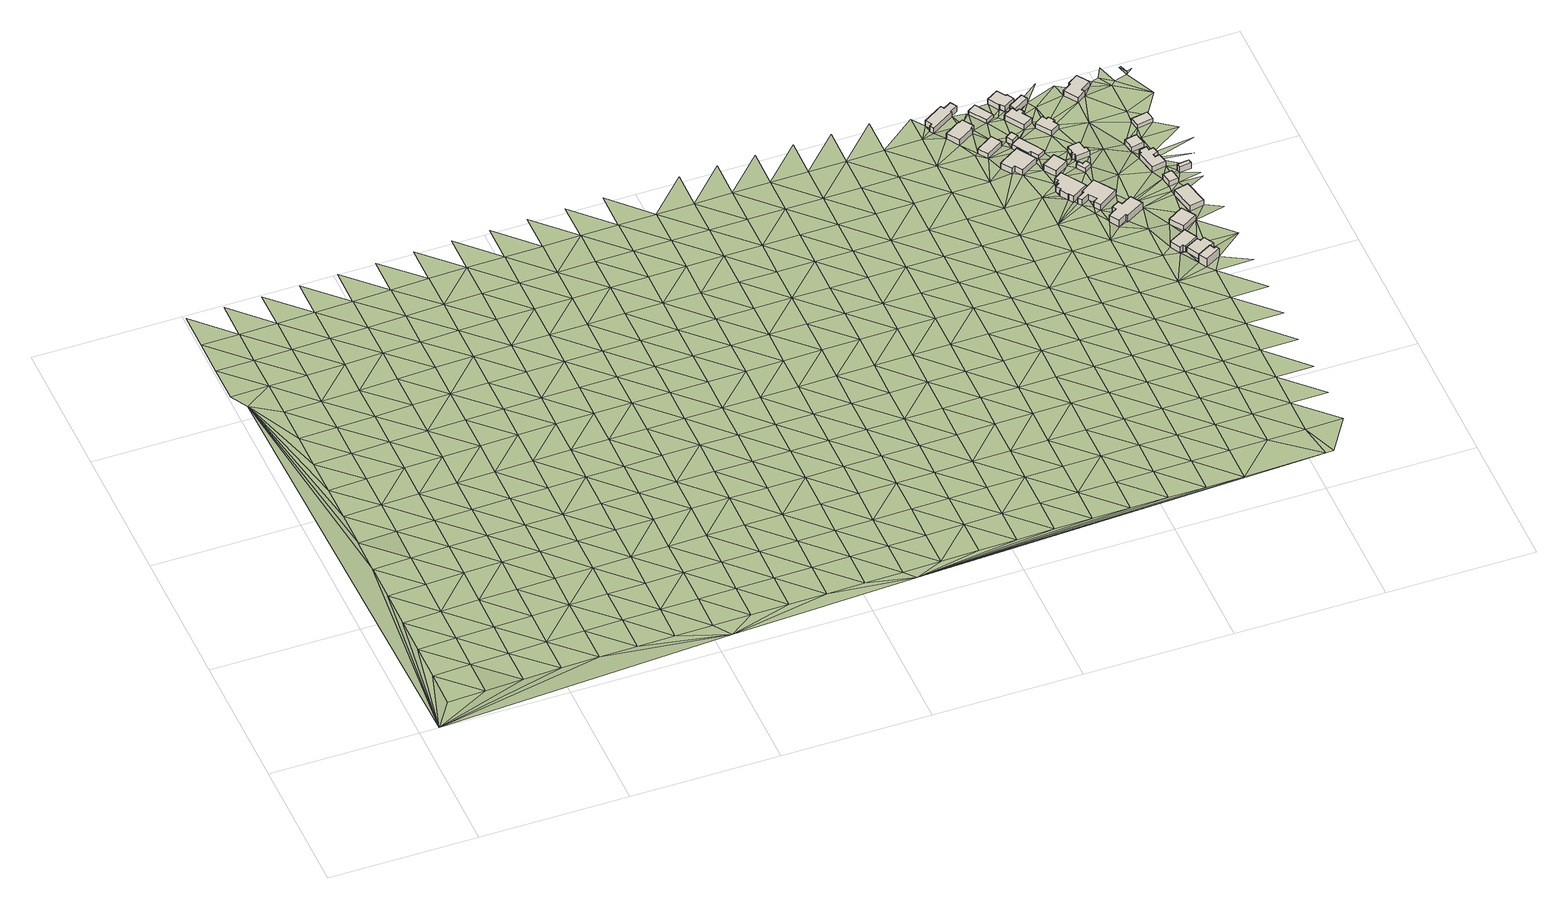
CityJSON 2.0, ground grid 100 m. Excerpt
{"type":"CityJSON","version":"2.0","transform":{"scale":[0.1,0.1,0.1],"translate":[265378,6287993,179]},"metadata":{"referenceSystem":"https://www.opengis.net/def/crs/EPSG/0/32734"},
"CityObjects":{
"building1":{"type":"Building","attributes":{"address":"57 Poiet Street Mamre 7347 Cape Town","building":"house","building:levels":"1","building_height":4.1,"roof_height":195.89,"ground_height":191.79,"plus_code":"4FRWFFJH+HM7"},"geometry":[{"type":"Solid","lod":"1","boundaries":[[[[0,1,2,3]],[[1,4,5,2]],[[4,6,7,5]],[[6,8,9,7]],[[8,10,11,9]],[[10,12,13,11]],[[12,14,15,13]],[[14,16,17,15]],[[16,18,19,17]],[[18,0,3,19]],[[3,2,5,7,9,11,13,15,17,19]],[[18,16,14,12,10,8,6,4,1,0]]]]}]},
"building2":{"type":"Building","attributes":{"address":"59 Poiet Street Mamre 7347 Cape Town","building":"house","building:levels":"1","building_height":4.1,"roof_height":195.89,"ground_height":191.79,"plus_code":"4FRWFFJH+GM5"},"geometry":[{"type":"Solid","lod":"1","boundaries":[[[[20,21,22,23]],[[21,24,25,22]],[[24,26,27,25]],[[26,28,29,27]],[[28,30,31,29]],[[30,32,33,31]],[[32,34,35,33]],[[34,20,23,35]],[[23,22,25,27,29,31,33,35]],[[34,32,30,28,26,24,21,20]]]]}]},
"building3":{"type":"Building","attributes":{"address":"61 Poiet Street Mamre 7347 Cape Town","building":"house","building:levels":"1","building_height":4.1,"roof_height":195.61,"ground_height":191.51,"plus_code":"4FRWFFJH+CPQ"},"geometry":[{"type":"Solid","lod":"1","boundaries":[[[[36,37,38,39]],[[37,40,41,38]],[[40,42,43,41]],[[42,36,39,43]],[[39,38,41,43]],[[42,40,37,36]]]]}]},
"building4":{"type":"Building","attributes":{"address":"Poiet Street Mamre 7347 Cape Town","building":"house","building:levels":"1","building_height":4.1,"roof_height":195.77,"ground_height":191.67,"plus_code":"4FRWFFJH+9Q9"},"geometry":[{"type":"Solid","lod":"1","boundaries":[[[[44,45,46,47]],[[45,48,49,46]],[[48,50,51,49]],[[50,52,53,51]],[[52,54,55,53]],[[54,44,47,55]],[[47,46,49,51,53,55]],[[54,52,50,48,45,44]]]]}]},
"building5":{"type":"Building","attributes":{"building":"cabin","building:levels":"1","building_height":2.8,"roof_height":195.11,"ground_height":192.31,"plus_code":"4FRWFFJH+GQV"},"geometry":[{"type":"Solid","lod":"1","boundaries":[[[[56,57,58,59]],[[57,60,61,58]],[[60,62,63,61]],[[62,56,59,63]],[[59,58,61,63]],[[62,60,57,56]]]]}]},
"building6":{"type":"Building","attributes":{"address":"Poiet Street Mamre 7347 Cape Town","building":"yes","building:levels":"1","building_height":4.1,"roof_height":196.15,"ground_height":192.05,"plus_code":"4FRWFFJH+CRR"},"geometry":[{"type":"Solid","lod":"1","boundaries":[[[[64,65,66,67]],[[65,68,69,66]],[[68,70,71,69]],[[70,64,67,71]],[[67,66,69,71]],[[70,68,65,64]]]]}]},
"building7":{"type":"Building","attributes":{"address":"67 Poiet Street Mamre 7347 Cape Town","building":"house","building:levels":"1","building_height":4.1,"roof_height":196.13,"ground_height":192.03,"plus_code":"4FRWFFJH+6VW"},"geometry":[{"type":"Solid","lod":"1","boundaries":[[[[72,73,74,75]],[[73,76,77,74]],[[76,78,79,77]],[[78,80,81,79]],[[80,82,83,81]],[[82,84,85,83]],[[84,86,87,85]],[[86,88,89,87]],[[88,90,91,89]],[[90,92,93,91]],[[92,94,95,93]],[[94,72,75,95]],[[75,74,77,79,81,83,85,87,89,91,93,95]],[[94,92,90,88,86,84,82,80,78,76,73,72]]]]}]},
"building8":{"type":"Building","attributes":{"building":"cabin","building:levels":"1","building_height":2.8,"roof_height":194.85,"ground_height":192.05,"plus_code":"4FRWFFJH+CR4"},"geometry":[{"type":"Solid","lod":"1","boundaries":[[[[96,97,98,99]],[[97,100,101,98]],[[100,102,103,101]],[[102,104,105,103]],[[104,106,107,105]],[[106,96,99,107]],[[99,98,101,103,105,107]],[[106,104,102,100,97,96]]]]}]},
"building9":{"type":"Building","attributes":{"address":"65 Poiet Street Mamre 7347 Cape Town","building":"house","building:levels":"1","building_height":4.1,"roof_height":196.5,"ground_height":192.4,"plus_code":"4FRWFFJH+8VG"},"geometry":[{"type":"Solid","lod":"1","boundaries":[[[[108,109,110,111]],[[109,112,113,110]],[[112,114,115,113]],[[114,108,111,115]],[[111,110,113,115]],[[114,112,109,108]]]]}]},
"building10":{"type":"Building","attributes":{"address":"69 Poiet Street Mamre 7347 Cape Town","building":"house","building:levels":"1","building_height":4.1,"roof_height":196.13,"ground_height":192.03,"plus_code":"4FRWFFJH+6W5"},"geometry":[{"type":"Solid","lod":"1","boundaries":[[[[116,117,118,119]],[[117,120,121,118]],[[120,122,123,121]],[[122,124,125,123]],[[124,126,127,125]],[[126,128,129,127]],[[128,130,131,129]],[[130,132,133,131]],[[132,134,135,133]],[[134,116,119,135]],[[119,118,121,123,125,127,129,131,133,135]],[[134,132,130,128,126,124,122,120,117,116]]]]}]},
"building11":{"type":"Building","attributes":{"address":"18 Jakaranda Street Mamre 7347 Cape Town","building":"house","building:levels":"1","building_height":4.1,"roof_height":196.41,"ground_height":192.31,"plus_code":"4FRWFFJH+FVJ"},"geometry":[{"type":"Solid","lod":"1","boundaries":[[[[136,137,138,139]],[[137,140,141,138]],[[140,142,143,141]],[[142,144,145,143]],[[144,146,147,145]],[[146,148,149,147]],[[148,150,151,149]],[[150,136,139,151]],[[139,138,141,143,145,147,149,151]],[[150,148,146,144,142,140,137,136]]]]}]},
"building12":{"type":"Building","attributes":{"address":"26 Jakaranda Street Mamre 7347 Cape Town","building":"house","building:levels":"1","building_height":4.1,"roof_height":196.27,"ground_height":192.17,"plus_code":"4FRWFFJH+4XG"},"geometry":[{"type":"Solid","lod":"1","boundaries":[[[[152,153,154,155]],[[153,156,157,154]],[[156,158,159,157]],[[158,160,161,159]],[[160,162,163,161]],[[162,164,165,163]],[[164,166,167,165]],[[166,168,169,167]],[[168,170,171,169]],[[170,152,155,171]],[[155,154,157,159,161,163,165,167,169,171]],[[170,168,166,164,162,160,158,156,153,152]]]]}]},
"building13":{"type":"Building","attributes":{"address":"16 Jakaranda Street Mamre 7347 Cape Town","building":"house","building:levels":"1","building_height":4.1,"roof_height":196.41,"ground_height":192.31,"plus_code":"4FRWFFJH+HR5"},"geometry":[{"type":"Solid","lod":"1","boundaries":[[[[172,173,174,175]],[[173,176,177,174]],[[176,178,179,177]],[[178,180,181,179]],[[180,182,183,181]],[[182,184,185,183]],[[184,186,187,185]],[[186,172,175,187]],[[175,174,177,179,181,183,185,187]],[[186,184,182,180,178,176,173,172]]]]}]},
"building14":{"type":"Building","attributes":{"address":"Jakaranda Street Mamre 7347 Cape Town","building":"cabin","building:levels":"1","building_height":2.8,"roof_height":195.2,"ground_height":192.4,"plus_code":"4FRWFFJH+7WX"},"geometry":[{"type":"Solid","lod":"1","boundaries":[[[[188,189,190,191]],[[189,192,193,190]],[[192,194,195,193]],[[194,196,197,195]],[[196,198,199,197]],[[198,188,191,199]],[[191,190,193,195,197,199]],[[198,196,194,192,189,188]]]]}]},
"building15":{"type":"Building","attributes":{"building":"garage","building:levels":"1","building_height":4.1,"roof_height":196.98,"ground_height":192.88,"plus_code":"4FRWFFJH+GVP"},"geometry":[{"type":"Solid","lod":"1","boundaries":[[[[200,201,202,203]],[[201,204,205,202]],[[204,206,207,205]],[[206,200,203,207]],[[203,202,205,207]],[[206,204,201,200]]]]}]},
"building16":{"type":"Building","attributes":{"address":"20 Jakaranda Street Mamre 7347 Cape Town","building":"house","building:levels":"1","building_height":4.1,"roof_height":196.76,"ground_height":192.66,"plus_code":"4FRWFFJH+CWV"},"geometry":[{"type":"Solid","lod":"1","boundaries":[[[[208,209,210,211]],[[209,212,213,210]],[[212,214,215,213]],[[214,216,217,215]],[[216,218,219,217]],[[218,220,221,219]],[[220,222,223,221]],[[222,208,211,223]],[[211,210,213,215,217,219,221,223]],[[222,220,218,216,214,212,209,208]]]]}]},
"building17":{"type":"Building","attributes":{"address":"22 Jakaranda Street Mamre 7347 Cape Town","building":"house","building:levels":"1","building_height":4.1,"roof_height":196.5,"ground_height":192.4,"plus_code":"4FRWFFJH+9X2"},"geometry":[{"type":"Solid","lod":"1","boundaries":[[[[224,225,226,227]],[[225,228,229,226]],[[228,230,231,229]],[[230,232,233,231]],[[232,234,235,233]],[[234,236,237,235]],[[236,238,239,237]],[[238,240,241,239]],[[240,242,243,241]],[[242,224,227,243]],[[227,226,229,231,233,235,237,239,241,243]],[[242,240,238,236,234,232,230,228,225,224]]]]}]},
"building18":{"type":"Building","attributes":{"address":"23 Jakaranda Street Mamre 7347 Cape Town","building":"house","building:levels":"1","building_height":4.1,"roof_height":196.39,"ground_height":192.29,"plus_code":"4FRWFFHJ+X3P"},"geometry":[{"type":"Solid","lod":"1","boundaries":[[[[244,245,246,247]],[[245,248,249,246]],[[248,250,251,249]],[[250,252,253,251]],[[252,254,255,253]],[[254,244,247,255]],[[247,246,249,251,253,255]],[[254,252,250,248,245,244]]]]}]},
"building19":{"type":"Building","attributes":{"address":"Poiet Street Mamre 7347 Cape Town","building":"house","building:levels":"2","building_height":6.9,"roof_height":198.87,"ground_height":191.97,"plus_code":"4FRWFFHJ+W42"},"geometry":[{"type":"Solid","lod":"1","boundaries":[[[[256,257,258,259]],[[257,260,261,258]],[[260,262,263,261]],[[262,264,265,263]],[[264,266,267,265]],[[266,256,259,267]],[[259,258,261,263,265,267]],[[266,264,262,260,257,256]]]]}]},
"building20":{"type":"Building","attributes":{"address":"75 Poiet Street Mamre 7347 Cape Town","building":"house","building:levels":"1","building_height":4.1,"roof_height":196.39,"ground_height":192.29,"plus_code":"4FRWFFHJ+X42"},"geometry":[{"type":"Solid","lod":"1","boundaries":[[[[268,269,270,271]],[[269,272,273,270]],[[272,274,275,273]],[[274,276,277,275]],[[276,278,279,277]],[[278,268,271,279]],[[271,270,273,275,277,279]],[[278,276,274,272,269,268]]]]}]},
"building21":{"type":"Building","attributes":{"address":"21 Jakaranda Street Mamre 7347 Cape Town","building":"house","building:levels":"1","building_height":4.1,"roof_height":196.65,"ground_height":192.55,"plus_code":"4FRWFFJJ+342"},"geometry":[{"type":"Solid","lod":"1","boundaries":[[[[280,281,282,283]],[[281,284,285,282]],[[284,286,287,285]],[[286,280,283,287]],[[283,282,285,287]],[[286,284,281,280]]]]}]},
"building22":{"type":"Building","attributes":{"address":"19 Jakaranda Street Mamre 7347 Cape Town","building":"house","building:levels":"1","building_height":4.1,"roof_height":196.99,"ground_height":192.89,"plus_code":"4FRWFFJJ+456"},"geometry":[{"type":"Solid","lod":"1","boundaries":[[[[288,289,290,291]],[[289,292,293,290]],[[292,294,295,293]],[[294,288,291,295]],[[291,290,293,295]],[[294,292,289,288]]]]}]},
"building23":{"type":"Building","attributes":{"address":"17 Jakaranda Street Mamre 7347 Cape Town","building":"house","building:levels":"1","building_height":4.1,"roof_height":196.99,"ground_height":192.89,"plus_code":"4FRWFFJJ+54Q"},"geometry":[{"type":"Solid","lod":"1","boundaries":[[[[296,297,298,299]],[[297,300,301,298]],[[300,302,303,301]],[[302,296,299,303]],[[299,298,301,303]],[[302,300,297,296]]]]}]},
"building24":{"type":"Building","attributes":{"address":"13 Jakaranda Street Mamre 7347 Cape Town","building":"house","building:levels":"1","building_height":4.1,"roof_height":197.82,"ground_height":193.72,"plus_code":"4FRWFFJJ+846"},"geometry":[{"type":"Solid","lod":"1","boundaries":[[[[304,305,306,307]],[[305,308,309,306]],[[308,310,311,309]],[[310,304,307,311]],[[307,306,309,311]],[[310,308,305,304]]]]}]},
"building25":{"type":"Building","attributes":{"address":"15 Jakaranda Street Mamre 7347 Cape Town","building":"house","building:levels":"1","building_height":4.1,"roof_height":197.48,"ground_height":193.38,"plus_code":"4FRWFFJJ+743"},"geometry":[{"type":"Solid","lod":"1","boundaries":[[[[312,313,314,315]],[[313,316,317,314]],[[316,318,319,317]],[[318,320,321,319]],[[320,322,323,321]],[[322,324,325,323]],[[324,326,327,325]],[[326,328,329,327]],[[328,330,331,329]],[[330,332,333,331]],[[332,334,335,333]],[[334,312,315,335]],[[315,314,317,319,321,323,325,327,329,331,333,335]],[[334,332,330,328,326,324,322,320,318,316,313,312]]]]}]},
"building26":{"type":"Building","attributes":{"address":"20 Erica Street Mamre 7347 Cape Town","building":"house","building:levels":"1","building_height":4.1,"roof_height":197.55,"ground_height":193.45,"plus_code":"4FRWFFJJ+G2H"},"geometry":[{"type":"Solid","lod":"1","boundaries":[[[[336,337,338,339]],[[337,340,341,338]],[[340,342,343,341]],[[342,344,345,343]],[[344,346,347,345]],[[346,348,349,347]],[[348,350,351,349]],[[350,336,339,351]],[[339,338,341,343,345,347,349,351]],[[350,348,346,344,342,340,337,336]]]]}]},
"building27":{"type":"Building","attributes":{"address":"Mamre 7347 Cape Town","building":"yes","building:levels":"1","building_height":4.1,"roof_height":198.24,"ground_height":194.14,"plus_code":"4FRWFFJJ+655"},"geometry":[{"type":"Solid","lod":"1","boundaries":[[[[352,353,354,355]],[[353,356,357,354]],[[356,358,359,357]],[[358,352,355,359]],[[355,354,357,359]],[[358,356,353,352]]]]}]},
"building28":{"type":"Building","attributes":{"address":"11 Erica Street Mamre 7347 Cape Town","building":"cabin","building:levels":"1","building_height":2.8,"roof_height":196.71,"ground_height":193.91,"plus_code":"4FRWFFJJ+95C"},"geometry":[{"type":"Solid","lod":"1","boundaries":[[[[360,361,362,363]],[[361,364,365,362]],[[364,366,367,365]],[[366,360,363,367]],[[363,362,365,367]],[[366,364,361,360]]]]}]},
"terrain1":{"type":"TINRelief","geometry":[{"type":"CompositeSurface","lod":"1","boundaries":[[[368,369,370]],[[370,371,368]],[[369,368,372]],[[368,371,373]],[[372,370,369]],[[368,373,374]],[[375,368,374]],[[371,370,376]],[[368,377,372]],[[376,370,372]],[[378,373,371]],[[378,371,376]],[[368,375,379]],[[374,373,380]],[[377,368,381]],[[376,372,377]],[[380,373,378]],[[375,374,382]],[[378,376,383]],[[382,374,380]],[[376,377,383]],[[384,385,375]],[[375,385,379]],[[380,378,386]],[[384,375,382]],[[368,387,381]],[[383,386,378]],[[388,379,385]],[[389,388,385]],[[389,385,384]],[[390,379,388]],[[380,391,382]],[[383,377,381]],[[386,392,380]],[[390,388,393]],[[390,394,379]],[[384,382,391]],[[380,392,391]],[[393,388,389]],[[395,386,383]],[[394,396,379]],[[397,394,390]],[[395,383,381]],[[389,384,398]],[[397,390,393]],[[379,399,400]],[[396,401,379]],[[402,392,386]],[[403,400,399]],[[384,391,398]],[[396,394,404]],[[395,402,386]],[[401,399,379]],[[393,389,405]],[[404,394,397]],[[403,406,407]],[[398,405,389]],[[391,392,408]],[[387,395,381]],[[409,401,396]],[[402,410,392]],[[406,403,399]],[[387,368,411]],[[409,396,404]],[[398,391,408]],[[393,412,397]],[[413,407,414]],[[392,410,408]],[[405,415,393]],[[399,401,416]],[[414,407,406]],[[417,402,395]],[[404,397,412]],[[395,387,418]],[[416,401,409]],[[393,415,412]],[[419,405,398]],[[410,402,417]],[[420,406,399]],[[395,418,417]],[[419,398,408]],[[409,404,421]],[[420,399,416]],[[422,415,405]],[[404,412,421]],[[423,408,410]],[[414,406,424]],[[419,422,405]],[[425,418,387]],[[416,409,426]],[[410,417,423]],[[424,406,420]],[[421,426,409]],[[408,427,419]],[[428,429,414]],[[412,415,430]],[[422,431,415]],[[418,432,417]],[[427,408,423]],[[428,414,424]],[[421,412,430]],[[416,433,420]],[[418,425,432]],[[426,434,416]],[[415,431,430]],[[422,419,435]],[[424,420,433]],[[419,427,435]],[[416,434,433]],[[423,417,436]],[[437,426,421]],[[417,432,438]],[[431,422,439]],[[437,421,430]],[[436,427,423]],[[428,424,440]],[[436,417,438]],[[435,439,422]],[[387,411,425]],[[425,441,432]],[[442,434,426]],[[424,433,440]],[[437,442,426]],[[435,427,443]],[[444,428,445]],[[431,446,430]],[[439,447,431]],[[438,432,448]],[[436,443,427]],[[440,445,428]],[[446,437,430]],[[433,434,449]],[[448,432,441]],[[442,450,434]],[[431,447,446]],[[451,439,435]],[[438,452,436]],[[440,433,449]],[[441,425,411]],[[443,451,435]],[[434,450,449]],[[452,438,448]],[[453,442,437]],[[454,447,439]],[[437,446,455]],[[436,456,443]],[[457,445,440]],[[451,454,439]],[[448,441,458]],[[450,442,453]],[[436,452,456]],[[437,455,453]],[[457,440,449]],[[459,451,443]],[[460,461,445]],[[447,462,446]],[[454,463,447]],[[441,411,458]],[[464,449,450]],[[443,456,459]],[[457,460,445]],[[452,448,465]],[[462,455,446]],[[458,466,448]],[[450,453,464]],[[447,463,462]],[[465,456,452]],[[467,454,451]],[[449,468,457]],[[448,466,465]],[[451,459,469]],[[455,470,453]],[[468,449,464]],[[463,454,467]],[[451,469,467]],[[455,462,470]],[[460,457,471]],[[411,472,458]],[[459,456,473]],[[466,458,472]],[[456,465,474]],[[457,468,471]],[[464,453,475]],[[453,470,476]],[[473,469,459]],[[477,460,478]],[[462,463,479]],[[474,473,456]],[[467,480,463]],[[466,481,465]],[[475,468,464]],[[471,478,460]],[[475,453,476]],[[462,479,470]],[[472,481,466]],[[463,480,479]],[[469,482,467]],[[474,465,483]],[[471,468,484]],[[472,411,485]],[[469,473,482]],[[476,470,486]],[[481,483,465]],[[475,484,468]],[[480,467,487]],[[486,470,479]],[[488,478,471]],[[487,467,482]],[[473,474,489]],[[485,481,472]],[[476,490,475]],[[491,474,483]],[[484,488,471]],[[490,476,486]],[[473,489,482]],[[492,493,478]],[[480,494,479]],[[489,474,491]],[[487,495,480]],[[411,496,485]],[[483,481,497]],[[475,498,484]],[[488,492,478]],[[486,479,494]],[[481,485,497]],[[475,490,498]],[[480,495,494]],[[499,487,482]],[[491,483,500]],[[501,488,484]],[[499,482,489]],[[497,500,483]],[[484,498,501]],[[490,486,502]],[[495,487,503]],[[494,504,486]],[[487,499,503]],[[485,496,497]],[[489,491,505]],[[506,492,488]],[[502,498,490]],[[500,507,491]],[[486,504,502]],[[488,501,508]],[[499,489,505]],[[509,492,506]],[[494,495,510]],[[505,491,507]],[[488,508,506]],[[503,511,495]],[[500,497,512]],[[496,411,513]],[[504,494,510]],[[501,498,514]],[[512,497,496]],[[498,502,515]],[[495,511,510]],[[507,500,516]],[[517,503,499]],[[514,508,501]],[[505,518,499]],[[515,514,498]],[[504,519,502]],[[516,500,512]],[[503,517,511]],[[499,518,517]],[[510,519,504]],[[507,520,505]],[[508,521,506]],[[512,496,522]],[[515,502,523]],[[520,507,516]],[[508,514,521]],[[511,524,510]],[[519,523,502]],[[518,505,525]],[[526,506,527]],[[511,517,524]],[[516,512,528]],[[525,505,520]],[[527,506,521]],[[519,510,529]],[[514,515,530]],[[512,522,528]],[[523,531,515]],[[518,532,517]],[[524,529,510]],[[520,516,533]],[[514,530,521]],[[496,513,522]],[[532,518,525]],[[530,515,531]],[[523,519,534]],[[528,533,516]],[[517,535,524]],[[519,529,534]],[[536,527,521]],[[535,517,532]],[[537,525,520]],[[528,522,538]],[[531,523,539]],[[533,540,520]],[[536,521,530]],[[529,524,541]],[[534,539,523]],[[532,525,537]],[[542,527,543]],[[520,540,537]],[[541,524,535]],[[538,522,513]],[[544,533,528]],[[527,536,543]],[[529,545,534]],[[530,531,546]],[[544,528,538]],[[539,547,531]],[[535,532,548]],[[545,529,541]],[[549,540,533]],[[536,530,546]],[[532,537,548]],[[546,531,547]],[[539,534,550]],[[544,549,533]],[[541,535,551]],[[534,545,550]],[[540,552,537]],[[548,551,535]],[[553,538,513]],[[538,553,544]],[[547,539,554]],[[555,543,536]],[[540,549,552]],[[546,556,536]],[[554,539,550]],[[548,537,557]],[[541,558,545]],[[543,555,559]],[[536,556,555]],[[551,560,541]],[[561,549,544]],[[547,562,546]],[[552,557,537]],[[550,545,558]],[[544,553,561]],[[562,547,554]],[[541,560,558]],[[563,551,548]],[[556,546,564]],[[565,553,513]],[[557,563,548]],[[552,549,566]],[[554,550,567]],[[549,561,568]],[[564,546,562]],[[569,560,551]],[[550,558,567]],[[557,552,566]],[[556,570,555]],[[566,549,568]],[[563,569,551]],[[562,554,571]],[[556,564,570]],[[561,553,572]],[[567,571,554]],[[563,557,573]],[[574,555,575]],[[558,560,576]],[[569,577,560]],[[513,578,565]],[[572,568,561]],[[566,573,557]],[[572,553,565]],[[575,555,570]],[[567,558,576]],[[562,579,564]],[[571,580,562]],[[560,577,576]],[[569,563,581]],[[566,568,582]],[[570,564,579]],[[563,573,581]],[[562,580,579]],[[583,571,567]],[[568,572,582]],[[577,569,584]],[[583,567,576]],[[585,573,566]],[[575,570,586]],[[581,584,569]],[[578,513,587]],[[565,578,572]],[[588,580,571]],[[566,582,585]],[[570,579,586]],[[583,588,571]],[[581,573,589]],[[575,590,591]],[[577,592,576]],[[584,593,577]],[[582,572,594]],[[585,589,573]],[[590,575,586]],[[592,583,576]],[[579,580,595]],[[594,572,578]],[[588,596,580]],[[577,593,592]],[[597,584,581]],[[582,598,585]],[[586,579,595]],[[587,513,599]],[[589,597,581]],[[580,596,595]],[[598,582,594]],[[600,588,583]],[[601,593,584]],[[583,592,602]],[[589,585,603]],[[604,590,586]],[[597,601,584]],[[594,578,587]],[[596,588,600]],[[598,603,585]],[[583,602,600]],[[586,595,604]],[[605,597,589]],[[593,606,592]],[[601,607,593]],[[599,513,608]],[[609,595,596]],[[605,589,603]],[[604,610,590]],[[611,598,594]],[[606,602,592]],[[587,612,594]],[[596,600,609]],[[593,607,606]],[[613,590,610]],[[598,611,603]],[[614,601,597]],[[615,604,595]],[[594,612,611]],[[597,605,616]],[[602,617,600]],[[615,595,609]],[[607,601,614]],[[597,616,614]],[[602,606,617]],[[610,604,618]],[[513,619,608]],[[605,603,620]],[[612,587,599]],[[621,603,611]],[[604,615,618]],[[609,600,622]],[[600,617,623]],[[620,616,605]],[[606,607,624]],[[620,603,621]],[[614,625,607]],[[612,626,611]],[[615,609,622]],[[618,627,610]],[[622,600,623]],[[606,624,617]],[[626,612,599]],[[607,625,624]],[[616,628,614]],[[627,629,610]],[[621,611,630]],[[619,513,631]],[[616,620,628]],[[623,617,632]],[[633,618,615]],[[630,611,626]],[[622,634,615]],[[625,614,635]],[[632,617,624]],[[618,633,627]],[[635,614,628]],[[615,634,633]],[[620,621,636]],[[626,599,608]],[[623,637,622]],[[621,630,638]],[[637,623,632]],[[620,636,628]],[[625,639,624]],[[636,621,638]],[[635,640,625]],[[631,513,641]],[[634,622,642]],[[627,633,643]],[[630,626,644]],[[632,624,639]],[[608,645,626]],[[642,622,637]],[[625,640,639]],[[646,635,628]],[[647,627,643]],[[644,638,630]],[[634,648,633]],[[626,645,644]],[[646,628,636]],[[648,634,642]],[[637,632,649]],[[640,635,650]],[[639,651,632]],[[643,633,652]],[[635,646,650]],[[636,638,653]],[[645,608,619]],[[642,637,649]],[[638,644,654]],[[632,651,649]],[[652,633,648]],[[646,636,653]],[[639,640,655]],[[653,638,654]],[[650,656,640]],[[657,644,645]],[[642,658,648]],[[643,652,659]],[[641,513,660]],[[651,639,655]],[[657,645,619]],[[658,642,649]],[[640,656,655]],[[661,643,659]],[[654,644,662]],[[663,650,646]],[[652,648,664]],[[653,665,646]],[[651,666,649]],[[657,662,644]],[[664,648,658]],[[650,663,656]],[[646,665,663]],[[655,666,651]],[[667,653,654]],[[657,619,631]],[[668,659,652]],[[658,649,669]],[[662,667,654]],[[652,664,670]],[[656,671,655]],[[666,669,649]],[[665,653,672]],[[652,670,668]],[[656,663,671]],[[657,673,662]],[[667,672,653]],[[666,655,674]],[[664,658,675]],[[631,673,657]],[[669,676,658]],[[677,663,665]],[[678,659,668]],[[671,674,655]],[[667,662,679]],[[675,670,664]],[[672,677,665]],[[675,658,676]],[[669,666,680]],[[673,679,662]],[[671,663,681]],[[666,674,680]],[[667,682,672]],[[683,668,670]],[[677,681,663]],[[673,631,641]],[[676,669,684]],[[679,682,667]],[[670,675,683]],[[685,674,671]],[[680,684,669]],[[677,672,686]],[[681,685,671]],[[687,679,673]],[[682,686,672]],[[668,683,688]],[[689,680,674]],[[675,676,690]],[[687,673,641]],[[684,691,676]],[[677,692,681]],[[693,668,688]],[[685,689,674]],[[682,679,694]],[[675,690,683]],[[686,692,677]],[[690,676,691]],[[684,680,695]],[[694,679,687]],[[685,681,696]],[[689,695,680]],[[697,686,682]],[[688,683,698]],[[692,696,681]],[[699,691,684]],[[697,682,694]],[[698,683,690]],[[687,641,700]],[[689,685,701]],[[695,699,684]],[[692,686,702]],[[696,701,685]],[[700,694,687]],[[703,690,691]],[[702,686,697]],[[704,688,698]],[[699,703,691]],[[705,696,692]],[[695,689,706]],[[704,707,688]],[[701,708,689]],[[697,694,709]],[[710,698,690]],[[705,692,702]],[[699,695,706]],[[700,641,660]],[[709,694,700]],[[689,708,706]],[[703,710,690]],[[701,696,711]],[[698,712,704]],[[713,702,697]],[[711,696,705]],[[707,704,6]],[[12,10,704]],[[704,10,6]],[[709,713,697]],[[714,698,710]],[[712,698,28]],[[704,712,12]],[[715,708,701]],[[703,699,716]],[[28,698,714]],[[706,717,699]],[[10,8,6]],[[705,702,718]],[[715,701,711]],[[710,703,719]],[[709,700,720]],[[713,718,702]],[[699,717,716]],[[721,706,708]],[[12,712,722]],[[42,714,710]],[[40,28,714]],[[700,660,720]],[[723,711,705]],[[710,45,42]],[[721,708,715]],[[703,724,719]],[[45,710,719]],[[40,714,42]],[[716,724,703]],[[725,713,709]],[[726,12,722]],[[40,727,28]],[[718,723,705]],[[728,717,706]],[[725,709,720]],[[715,711,729]],[[722,730,731]],[[728,706,721]],[[722,731,726]],[[660,732,720]],[[727,40,733]],[[718,713,734]],[[724,735,719]],[[45,736,42]],[[737,716,717]],[[723,729,711]],[[738,727,739]],[[726,731,740]],[[733,739,727]],[[734,713,725]],[[739,57,731]],[[741,42,742]],[[716,76,724]],[[737,717,743]],[[744,721,715]],[[742,42,736]],[[88,84,716]],[[717,728,745]],[[743,717,122]],[[740,731,57]],[[716,737,88]],[[122,717,124]],[[716,84,76]],[[739,733,746]],[[747,723,718]],[[745,124,717]],[[724,112,748]],[[748,749,724]],[[750,720,732]],[[746,57,739]],[[729,744,715]],[[733,741,65]],[[86,84,88]],[[725,720,750]],[[112,724,76]],[[741,742,65]],[[747,718,734]],[[80,84,82]],[[80,76,84]],[[743,751,737]],[[733,65,64]],[[733,64,746]],[[748,112,749]],[[752,728,721]],[[65,742,68]],[[742,736,102]],[[80,753,76]],[[102,736,749]],[[754,729,723]],[[68,742,755]],[[756,745,728]],[[743,122,757]],[[758,112,76]],[[744,752,721]],[[728,164,756]],[[106,749,112]],[[106,102,749]],[[745,130,124]],[[759,758,76]],[[102,106,760]],[[725,761,734]],[[68,755,70]],[[762,757,122]],[[763,764,746]],[[64,765,746]],[[754,723,747]],[[130,766,124]],[[132,745,756]],[[757,767,743]],[[745,132,130]],[[765,763,746]],[[768,769,764]],[[106,112,770]],[[766,130,128]],[[771,164,728]],[[140,64,70]],[[132,756,772]],[[773,758,759]],[[140,70,755]],[[774,744,729]],[[764,763,182]],[[767,775,759]],[[765,64,140]],[[776,106,770]],[[771,728,752]],[[777,772,756]],[[768,764,182]],[[763,765,186]],[[747,734,778]],[[757,779,767]],[[754,774,729]],[[182,763,186]],[[780,781,164]],[[132,772,782]],[[775,198,759]],[[773,759,783]],[[779,775,767]],[[755,222,140]],[[752,744,248]],[[208,755,776]],[[186,184,182]],[[780,164,771]],[[186,765,784]],[[770,773,785]],[[759,198,783]],[[225,776,770]],[[132,782,786]],[[779,198,775]],[[186,784,206]],[[755,208,222]],[[785,225,770]],[[752,245,771]],[[232,785,773]],[[206,784,200]],[[248,744,257]],[[200,784,787]],[[747,788,754]],[[245,752,248]],[[236,773,783]],[[186,206,789]],[[140,222,790]],[[744,774,791]],[[792,200,787]],[[773,236,232]],[[776,225,208]],[[260,257,744]],[[785,232,230]],[[236,783,793]],[[794,782,795]],[[791,260,744]],[[230,225,785]],[[771,796,780]],[[790,797,798]],[[198,779,799]],[[232,236,234]],[[786,782,794]],[[228,225,230]],[[800,801,793]],[[793,801,236]],[[802,200,792]],[[222,220,790]],[[206,803,789]],[[804,248,805]],[[802,792,797]],[[248,269,805]],[[771,245,286]],[[248,257,269]],[[779,786,806]],[[803,807,789]],[[797,790,808]],[[774,754,809]],[[799,779,806]],[[801,810,236]],[[224,208,225]],[[269,257,272]],[[796,771,286]],[[808,790,220]],[[811,794,796]],[[801,799,810]],[[786,794,806]],[[802,797,808]],[[216,220,218]],[[805,269,268]],[[208,224,209]],[[286,245,812]],[[220,216,808]],[[272,257,813]],[[214,212,209]],[[224,814,815]],[[791,262,260]],[[816,805,268]],[[791,774,817]],[[799,818,810]],[[280,286,812]],[[806,818,799]],[[802,819,803]],[[272,813,274]],[[810,818,815]],[[818,224,815]],[[796,286,284]],[[811,796,820]],[[811,302,794]],[[278,821,268]],[[268,821,816]],[[214,209,822]],[[224,822,209]],[[823,813,824]],[[276,821,278]],[[276,816,821]],[[312,806,794]],[[342,808,216]],[[808,825,802]],[[823,274,813]],[[344,216,214]],[[281,280,812]],[[281,812,816]],[[274,823,262]],[[224,818,822]],[[826,262,791]],[[816,276,281]],[[827,796,284]],[[806,304,818]],[[827,820,796]],[[296,811,820]],[[302,312,794]],[[302,811,296]],[[344,214,822]],[[342,825,808]],[[344,342,216]],[[312,334,806]],[[281,292,284]],[[274,262,828]],[[806,334,304]],[[276,274,828]],[[284,292,827]],[[818,310,822]],[[276,828,281]],[[818,304,310]],[[281,829,292]],[[825,342,337]],[[330,304,334]],[[827,830,820]],[[820,297,296]],[[334,332,330]],[[346,344,822]],[[313,312,302]],[[337,342,340]],[[330,305,304]],[[830,297,820]],[[310,831,822]],[[829,281,832]],[[302,833,313]],[[305,330,834]],[[318,316,320]],[[835,346,822]],[[833,297,352]],[[834,326,324]],[[308,366,310]],[[322,320,316]],[[834,324,305]],[[833,358,313]],[[308,305,836]],[[358,833,352]],[[835,822,831]],[[305,324,836]],[[350,348,346]],[[310,366,831]],[[830,837,297]],[[836,366,308]],[[838,316,313]],[[352,297,839]],[[358,838,313]],[[840,841,350]],[[322,316,842]],[[350,346,843]],[[366,836,360]],[[835,843,346]],[[844,324,322]],[[845,836,324]],[[843,840,350]],[[835,831,846]],[[847,840,843]],[[836,845,360]],[[843,848,847]],[[849,847,848]],[[835,850,843]],[[835,846,850]],[[843,850,848]],[[848,850,851]],[[852,853,851]],[[854,853,852]],[[852,851,855]]]}]}
},
"vertices":[
[5041,3901,123],[4990,3869,123],[4990,3869,169],[5041,3901,169],[4975,3892,123],[4975,3892,169],[4839,3807,123],[4839,3807,169],[4866,3764,123],[4866,3764,169],[4846,3752,123],[4846,3752,169],[4863,3725,123],[4863,3725,169],[5019,3822,123],[5019,3822,169],[5016,3827,123],[5016,3827,169],[5068,3860,123],[5068,3860,169],
[5053,3731,125],[5030,3717,125],[5030,3717,169],[5053,3731,169],[5027,3722,125],[5027,3722,169],[4919,3653,125],[4919,3653,169],[4974,3567,125],[4974,3567,169],[5082,3636,125],[5082,3636,169],[5078,3643,125],[5078,3643,169],[5101,3658,125],[5101,3658,169],
[5210,3466,125],[5168,3532,125],[5168,3532,166],[5210,3466,166],[5050,3458,125],[5050,3458,166],[5093,3392,125],[5093,3392,166],
[5274,3374,121],[5135,3288,121],[5135,3288,168],[5274,3374,168],[5181,3214,121],[5181,3214,168],[5205,3230,121],[5205,3230,168],[5238,3177,121],[5238,3177,168],[5353,3248,121],[5353,3248,168],
[5177,3836,128],[5122,3801,128],[5122,3801,161],[5177,3836,161],[5197,3685,128],[5197,3685,161],[5252,3716,128],[5252,3716,161],
[5294,3515,131],[5249,3486,131],[5249,3486,172],[5294,3515,172],[5275,3444,131],[5275,3444,172],[5321,3473,131],[5321,3473,172],
[5552,2908,123],[5448,3070,123],[5448,3070,171],[5552,2908,171],[5392,3034,123],[5392,3034,171],[5408,3009,123],[5408,3009,171],[5392,2998,123],[5392,2998,171],[5397,2981,123],[5397,2981,171],[5372,2965,123],[5372,2965,171],[5394,2931,123],[5394,2931,171],[5383,2924,123],[5383,2924,171],[5418,2868,123],[5418,2868,171],[5422,2871,123],[5422,2871,171],[5443,2838,123],[5443,2838,171],
[5430,3303,127],[5327,3467,127],[5327,3467,158],[5430,3303,158],[5260,3425,127],[5260,3425,158],[5329,3315,127],[5329,3315,158],[5347,3326,127],[5347,3326,158],[5381,3272,127],[5381,3272,158],
[5517,3147,127],[5463,3229,127],[5463,3229,175],[5517,3147,175],[5371,3170,127],[5371,3170,175],[5425,3088,127],[5425,3088,175],
[5611,2935,125],[5507,2864,125],[5507,2864,171],[5611,2935,171],[5514,2855,125],[5514,2855,171],[5460,2820,125],[5460,2820,171],[5480,2790,125],[5480,2790,171],[5534,2825,125],[5534,2825,171],[5570,2773,125],[5570,2773,171],[5540,2752,125],[5540,2752,171],[5570,2709,125],[5570,2709,171],[5703,2800,125],[5703,2800,171],
[5376,3714,131],[5310,3672,131],[5310,3672,174],[5376,3714,174],[5391,3545,131],[5391,3545,174],[5457,3587,131],[5457,3587,174],[5417,3649,131],[5417,3649,174],[5434,3661,131],[5434,3661,174],[5414,3691,131],[5414,3691,174],[5396,3680,131],[5396,3680,174],
[5768,2711,121],[5696,2669,121],[5696,2669,173],[5768,2711,173],[5680,2695,121],[5680,2695,173],[5627,2664,121],[5627,2664,173],[5643,2638,121],[5643,2638,173],[5583,2601,121],[5583,2601,173],[5624,2534,121],[5624,2534,173],[5682,2570,121],[5682,2570,173],[5690,2557,121],[5690,2557,173],[5816,2632,121],[5816,2632,173],
[5418,3790,133],[5389,3838,133],[5389,3838,174],[5418,3790,174],[5381,3832,133],[5381,3832,174],[5345,3890,133],[5345,3890,174],[5266,3842,133],[5266,3842,174],[5312,3767,133],[5312,3767,174],[5319,3771,133],[5319,3771,174],[5338,3742,133],[5338,3742,174],
[5652,3087,130],[5631,3119,130],[5631,3119,162],[5652,3087,162],[5606,3103,130],[5606,3103,162],[5589,3129,130],[5589,3129,162],[5566,3114,130],[5566,3114,162],[5602,3056,130],[5602,3056,162],
[5391,3693,133],[5494,3755,133],[5494,3755,180],[5391,3693,180],[5470,3795,133],[5470,3795,180],[5367,3732,133],[5367,3732,180],
[5526,3427,137],[5589,3469,137],[5589,3469,178],[5526,3427,178],[5566,3503,137],[5566,3503,178],[5580,3513,137],[5580,3513,178],[5554,3552,137],[5554,3552,178],[5540,3543,137],[5540,3543,178],[5520,3572,137],[5520,3572,178],[5457,3530,137],[5457,3530,178],
[5651,3279,134],[5570,3267,134],[5570,3267,175],[5651,3279,175],[5580,3205,134],[5580,3205,175],[5567,3203,134],[5567,3203,175],[5569,3187,134],[5569,3187,175],[5585,3189,134],[5585,3189,175],[5588,3166,134],[5588,3166,175],[5680,3180,134],[5680,3180,175],[5674,3219,134],[5674,3219,175],[5660,3217,134],[5660,3217,175],
[5969,2313,125],[5847,2246,125],[5847,2246,174],[5969,2313,174],[5886,2174,125],[5886,2174,174],[5909,2187,125],[5909,2187,174],[5917,2172,125],[5917,2172,174],[6017,2226,125],[6017,2226,174],
[6054,2101,130],[5960,2049,130],[5960,2049,199],[6054,2101,199],[5990,1995,130],[5990,1995,199],[6097,2053,130],[6097,2053,199],[6084,2077,130],[6084,2077,199],[6071,2070,130],[6071,2070,199],
[6014,2211,133],[5923,2162,133],[5923,2162,174],[6014,2211,174],[5972,2071,133],[5972,2071,174],[6093,2136,133],[6093,2136,174],[6056,2204,133],[6056,2204,174],[6026,2189,133],[6026,2189,174],
[5973,2341,136],[6078,2406,136],[6078,2406,177],[5973,2341,177],[6020,2497,136],[6020,2497,177],[5915,2432,136],[5915,2432,177],
[6135,2682,136],[6037,2661,136],[6037,2661,180],[6135,2682,180],[6072,2491,136],[6072,2491,180],[6172,2511,136],[6172,2511,180],
[6034,2741,139],[6100,2752,139],[6100,2752,180],[6034,2741,180],[6086,2829,139],[6086,2829,180],[6021,2818,139],[6021,2818,180],
[5929,3103,147],[6014,3120,147],[6014,3120,188],[5929,3103,188],[5998,3199,147],[5998,3199,188],[5914,3182,147],[5914,3182,188],
[5982,2896,144],[6079,2915,144],[6079,2915,185],[5982,2896,185],[6065,2983,144],[6065,2983,185],[6035,2976,144],[6035,2976,185],[6030,3000,144],[6030,3000,185],[6064,3007,144],[6064,3007,185],[6054,3055,144],[6054,3055,185],[6022,3049,144],[6022,3049,185],[6016,3078,144],[6016,3078,185],[5964,3068,144],[5964,3068,185],[5969,3041,144],[5969,3041,185],[5953,3038,144],[5953,3038,185],
[5849,3829,144],[5779,3783,144],[5779,3783,186],[5849,3829,186],[5786,3772,144],[5786,3772,186],[5723,3730,144],[5723,3730,186],[5784,3638,144],[5784,3638,186],[5845,3679,144],[5845,3679,186],[5832,3698,144],[5832,3698,186],[5904,3746,144],[5904,3746,186],
[6137,2827,144],[6218,2838,144],[6218,2838,192],[6137,2827,192],[6214,2867,144],[6214,2867,192],[6133,2856,144],[6133,2856,192],
[6150,3308,147],[6138,3375,147],[6138,3375,177],[6150,3308,177],[6024,3353,147],[6024,3353,177],[6036,3287,147],[6036,3287,177],
[132,4,8],[257,185,17],[257,435,21],[257,685,26],[508,185,26],[257,935,30],[257,1190,34],[257,1440,38],[508,435,29],[759,185,38],[508,685,34],[72,3085,33],[508,935,39],[1010,185,48],[508,1190,43],[759,435,39],[508,1440,47],[257,1690,39],[759,685,42],[1261,185,56],[257,1945,41],[508,1690,50],[257,2195,41],[759,1190,52],[759,935,48],[508,1945,50],[257,2445,40],[1010,435,47],[257,2695,39],[508,2195,50],[759,1440,57],[257,3200,38],[6,3200,33],[257,2950,38],[1010,685,49],[6,3450,33],[508,2445,48],[759,1690,60],[257,3450,37],[6,3700,34],[1010,1190,60],[508,2695,46],[1010,935,54],[2095,68,60],[759,2195,59],[6,3955,34],[257,3700,37],[759,1945,59],[508,2950,44],[1261,685,56],[1261,435,54],[1010,1440,63],[508,3200,43],[759,2445,56],[1010,1690,65],[1261,935,59],[508,3450,42],[1512,185,59],[759,2695,53],[1261,1190,63],[508,3700,41],[257,3955,38],[1010,2195,66],[1010,1945,66],[1512,435,60],[759,3200,48],[759,2950,50],[1261,1440,67],[1512,935,62],[1010,2445,65],[1512,685,60],[1261,1690,70],[759,3450,47],[1763,185,59],[1010,2695,62],[1512,1190,66],[508,3955,41],[759,3700,48],[1261,2195,72],[1261,1945,71],[1763,435,62],[1010,3200,57],[1010,2950,59],[1512,1440,71],[1763,685,64],[1261,2695,70],[1512,1690,74],[1261,2445,72],[1763,935,67],[1010,3450,56],[2014,185,60],[1763,1190,71],[1010,3700,56],[759,3955,47],[1512,2195,78],[1512,1945,77],[1261,2950,68],[2014,685,68],[2014,435,65],[1763,1690,79],[1261,3200,67],[1763,1440,76],[1512,2445,78],[1261,3450,66],[2265,185,62],[2014,1190,75],[2014,935,71],[1512,2950,76],[1512,2695,77],[1010,3955,57],[1261,3700,66],[1763,2195,83],[1763,1945,82],[2265,435,67],[2014,1440,79],[2265,685,71],[1512,3200,75],[2516,185,65],[1763,2445,83],[2014,1690,83],[1512,3450,75],[2265,1190,79],[1763,2695,83],[2265,935,75],[1512,3700,75],[1261,3955,67],[2014,2195,86],[2014,1945,85],[2767,185,69],[2516,435,69],[1763,2950,83],[2265,1440,84],[2516,685,73],[1763,3200,82],[2014,2695,86],[2265,1690,87],[2014,2445,86],[2516,1190,81],[1763,3700,81],[2516,935,77],[1763,3450,81],[1512,3955,76],[2265,2195,90],[2265,1945,89],[2767,435,72],[3336,108,78],[2014,3200,86],[2014,2950,86],[2767,685,76],[2516,1690,89],[2516,1440,85],[2265,2445,89],[2767,935,79],[2014,3450,85],[3018,185,73],[2265,2695,89],[2516,1945,92],[2767,1190,82],[1763,3955,82],[2014,3700,85],[3018,435,77],[2516,2195,92],[2265,3200,89],[2265,2950,89],[2767,1440,86],[3018,685,79],[2516,2445,92],[2767,1690,89],[2265,3450,89],[3018,1190,84],[3269,185,78],[2516,2695,92],[3018,935,81],[2767,1945,91],[2014,3955,86],[2265,3700,89],[3269,435,81],[2767,2195,93],[2516,3200,92],[2516,2950,92],[3018,1440,87],[3269,685,83],[2767,2445,94],[3018,1690,89],[3269,935,84],[3521,185,83],[2767,2695,94],[2516,3700,93],[2516,3450,92],[3269,1190,87],[3018,2195,95],[2265,3955,91],[3018,1945,93],[3521,435,85],[2767,2950,94],[3269,1440,89],[2767,3200,94],[3772,185,88],[3521,935,88],[3018,2445,96],[3521,685,87],[3269,1690,92],[2767,3450,94],[3018,2695,97],[3772,435,90],[3521,1190,90],[2516,3955,94],[2767,3700,96],[3269,2195,98],[3269,1945,97],[4023,185,93],[3018,3200,97],[3018,2950,96],[3521,1440,94],[3772,685,91],[3269,2445,99],[3521,1690,96],[3772,935,91],[3018,3450,98],[4274,185,98],[3269,2695,99],[3772,1190,94],[3018,3700,99],[2767,3955,98],[3521,2195,102],[3521,1945,101],[4023,435,94],[3269,3200,100],[3269,2950,99],[3772,1440,96],[4023,685,95],[4525,185,101],[3521,2695,101],[3772,1690,99],[3521,2445,101],[4023,935,95],[3269,3450,101],[4023,1190,97],[3772,2195,105],[3772,1945,104],[4776,185,103],[3521,2950,100],[3269,3700,102],[4274,685,99],[4274,435,99],[3269,3955,105],[4023,1690,102],[3521,3200,101],[4023,1440,100],[3772,2445,103],[3521,3450,103],[5027,185,104],[4274,1190,101],[4274,935,99],[3772,2950,101],[3772,2695,102],[4023,2195,107],[4023,1945,106],[4525,435,101],[3521,3700,106],[4274,1440,104],[3521,3955,109],[4525,685,102],[5278,185,105],[4023,2445,105],[3772,3450,106],[3772,3200,103],[4274,1690,107],[4525,1190,103],[4023,2695,104],[4525,935,102],[4274,2195,110],[4274,1945,111],[5529,185,106],[4023,2950,103],[3772,3700,108],[4776,685,104],[4776,435,104],[4525,1440,106],[3772,3955,111],[4023,3200,105],[4274,2695,105],[4525,1690,108],[4274,2445,107],[4023,3450,108],[4776,1190,106],[4776,935,104],[4525,2195,110],[4525,1945,111],[5027,435,106],[4274,2950,105],[4023,3700,111],[6075,196,112],[4023,3955,113],[5027,685,107],[4776,1690,109],[4274,3200,108],[4776,1440,107],[4525,2445,108],[5027,935,108],[4274,3700,114],[4525,2695,107],[4274,3450,111],[4776,1945,110],[5027,1190,109],[5278,435,108],[4776,2195,109],[4525,3200,112],[4525,2950,109],[5027,1440,110],[4274,3955,116],[5278,685,109],[4776,2445,109],[5027,1690,111],[5278,935,110],[4525,3450,116],[4776,2695,109],[5027,1945,111],[5278,1190,112],[5529,435,109],[4525,3700,119],[5027,2195,110],[4776,3200,117],[4776,2950,113],[5278,1440,113],[4525,3955,121],[5529,685,111],[5027,2445,110],[5278,1690,114],[5529,935,113],[4776,3450,121],[5027,2695,112],[5780,435,111],[5278,1945,113],[5529,1190,114],[5027,2950,117],[4776,3700,124],[5529,1440,116],[5278,2445,114],[4776,3894,125],[5278,2195,113],[5780,685,113],[5027,3200,121],[5529,1690,118],[4919,3653,128],[5780,935,115],[5027,3450,125],[5529,1945,118],[5278,2950,123],[5278,2695,118],[5780,1190,117],[5181,3214,127],[6031,435,114],[5529,2195,119],[5027,3722,128],[5780,1440,120],[5238,3177,127],[6031,685,116],[5019,3822,128],[5082,3636,128],[5529,2445,121],[5780,1690,122],[5030,3717,128],[5053,3731,128],[6128,198,112],[5168,3532,131],[6031,935,118],[5205,3230,127],[5274,3374,131],[5418,2868,130],[5078,3643,128],[5101,3658,128],[5111,3813,128],[5210,3466,131],[5260,3425,131],[5443,2838,130],[5780,1945,123],[5529,2695,125],[5197,3685,133],[6031,1190,121],[5278,3200,127],[5353,3248,127],[6282,435,119],[5422,2871,130],[5780,2195,125],[5408,3009,130],[6031,1440,125],[5327,3467,131],[5583,2601,125],[5507,2864,130],[5425,3088,134],[5448,3070,130],[5347,3326,131],[6282,685,121],[5514,2855,130],[5278,3700,133],[5252,3716,133],[5310,3672,133],[5534,2825,130],[5552,2908,130],[5266,3842,134],[5177,3836,134],[5463,3229,134],[5780,2445,128],[5627,2664,125],[5517,3147,134],[6031,1690,127],[5529,2950,130],[5430,3303,134],[5643,2638,125],[6282,935,122],[5611,2935,130],[5690,2557,128],[5682,2570,128],[5680,2695,132],[5566,3114,134],[5376,3714,133],[5529,3200,134],[5703,2800,132],[5396,3680,133],[6282,1190,125],[5418,3790,139],[5457,3587,139],[6031,1945,130],[5414,3691,139],[5589,3129,134],[5768,2711,132],[5696,2669,132],[5816,2632,132],[5434,3661,139],[5417,3649,139],[5652,3087,134],[5606,3103,134],[5631,3119,134],[5494,3755,139],[5470,3795,139],[5909,2187,133],[5917,2172,133],[5780,2950,138],[5389,3838,134],[5529,3700,139],[6282,1440,129],[5680,3180,141],[5780,2695,132],[5969,2313,133],[6054,2101,133],[5660,3217,141],[5674,3219,141],[6017,2226,133],[6282,1690,132],[5780,3200,141],[5602,3895,140],[6031,2695,139],[6031,2195,133],[5780,3450,143],[6084,2077,133],[6071,2070,133],[5702,3829,146],[6282,1945,137],[6037,2661,139],[6282,2195,140],[6172,2511,143],[6135,2682,139],[6024,3353,149],[6282,2445,143],[6086,2829,144],[6016,3078,147],[6031,3450,149],[6031,3200,147],[6262,2743,147],[6214,2867,151],[6257,2777,147],[5932,3777,151],[5849,3829,146],[6282,2950,151],[6031,3700,151],[6330,3079,153],[6282,3200,154],[6138,3375,149],[5979,3792,151],[6063,3729,151],[6019,3871,153],[6247,3540,155],[6154,3757,151],[6161,3778,156],[6132,3830,153],[6144,3833,153],[6198,3789,156]
]}
